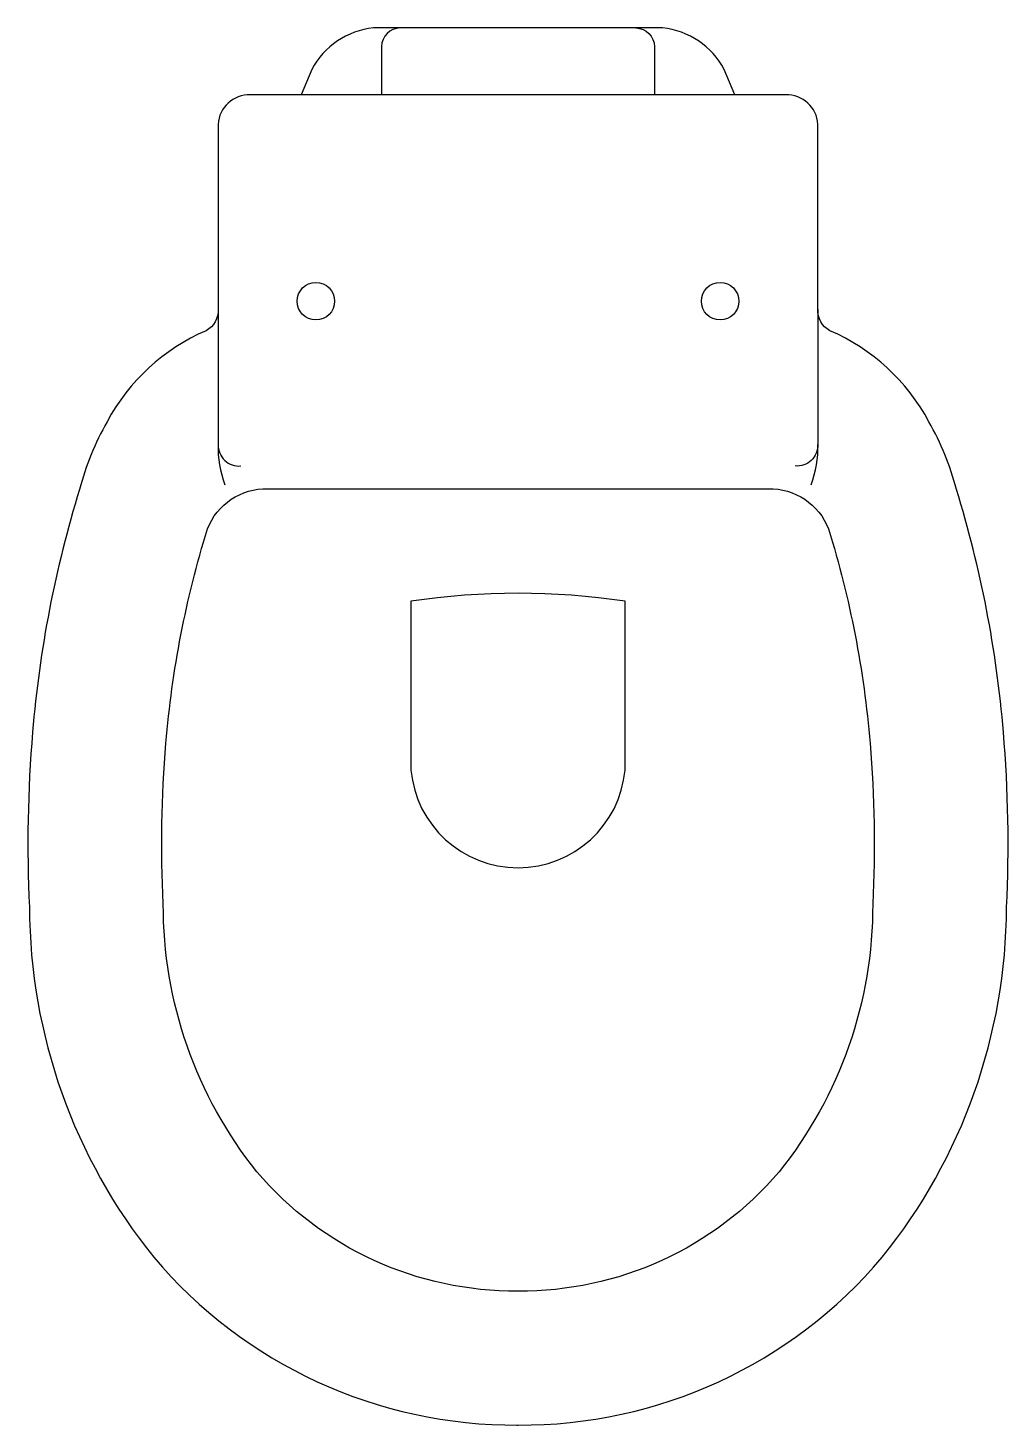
# Model space of a CAD drawing. Extents: x -870.555 to -870.189, y 506.287 to 506.809.
import ezdxf

# ---------------------------------------------------------------- set-up
doc = ezdxf.new("R2010")
doc.units = 0
doc.header["$LTSCALE"] = 50
doc.header["$MEASUREMENT"] = 0
doc.layers.add('A-PECAS', color=2, linetype='CONTINUOUS')
doc.layers.add('ESC1-50', color=1, linetype='CONTINUOUS')

msp = doc.modelspace()

# ---------------------------------------------------------------- linework, layer by layer
at = {"layer": 'A-PECAS'}
for points in [[(-870.2906464020843, 506.7835046573262), (-870.2946464020844, 506.7930046573262, 0.2527741924417711), (-870.3176464020844, 506.8085046573262), (-870.3276464020844, 506.8085046573262), (-870.3716464020844, 506.8085046573262), (-870.4156464020843, 506.8085046573262), (-870.4256464020843, 506.8085046573262, 0.2527741924417711), (-870.4486464020844, 506.7930046573262), (-870.4526464020844, 506.7835046573262)], [(-870.3721188335574, 506.287006889291, 0.000669379559565337), (-870.3716464020844, 506.2870030577825, 0.1704873002232408)]]:
    msp.add_lwpolyline(points, format="xyb", dxfattribs=at)
for points in [[(-870.3716464020844, 506.7835046573262), (-870.4716464020844, 506.7835046573262, 0.41117721304911), (-870.4836464020843, 506.7725046573262), (-870.4836464020843, 506.7035046573262, -0.2936074694315225), (-870.4881464020843, 506.6955046573262, 0.1687212081415826), (-870.5251464020844, 506.6615046573262, 0.0654932933984495), (-870.5354174463051, 506.6362670194021, 0.05421717045385983), (-870.5529735851521, 506.5456581932978, 0.03269148500279687), (-870.5541453313012, 506.4802657427326, 0.1704873002232408), (-870.5077031784862, 506.3496649954536, 0.2227637398175981), (-870.3716464020844, 506.2870030577825, 0.2227637398175981), (-870.2355896256826, 506.3496649954536, 0.1704873002232408), (-870.1891474728675, 506.4802657427326, 0.03269148500279687), (-870.1903192190166, 506.5456581932978, 0.05421717045385983), (-870.2078753578636, 506.6362670194021, 0.0654932933984495), (-870.2181464020844, 506.6615046573262, 0.1687212081415826), (-870.2551464020844, 506.6955046573262, -0.2936074694315225), (-870.2596464020844, 506.7035046573262), (-870.2596464020844, 506.7725046573262, 0.41117721304911), (-870.2716464020843, 506.7835046573262)], [(-870.3716464020844, 506.3370046573262, -0.222370594778987), (-870.4691464020843, 506.3815046573262, -0.1712927295533246), (-870.5041464020844, 506.4815046573262, -0.03332408691347412), (-870.5031464020843, 506.5415046573262, -0.05422079125174813), (-870.4876464020844, 506.6215046573262, -0.3149459038815932), (-870.4651464020843, 506.6365046573262), (-870.3716464020844, 506.6365046573262), (-870.2781464020844, 506.6365046573262, -0.3149459038815932), (-870.2556464020844, 506.6215046573262, -0.05422079125174813), (-870.2401464020844, 506.5415046573262, -0.03332408691347412), (-870.2391464020843, 506.4815046573262, -0.1712927295533246), (-870.2741464020844, 506.3815046573262, -0.222370594778987)], [(-870.3316464020844, 506.5315046573262), (-870.3316464020844, 506.5945046573262, 0.0749999999999985), (-870.4116464020843, 506.5945046573262), (-870.4116464020843, 506.5315046573262, 0.9124999999999998)]]:
    msp.add_lwpolyline(points, format="xyb", close=True, dxfattribs=at)
at = {"layer": 'ESC1-50'}
for points in [[(-870.4156464020843, 506.8085046573262, 0.3997069611281784), (-870.4226464020844, 506.8015046573262), (-870.4226464020844, 506.7835046573262)], [(-870.3276464020844, 506.8085046573262, -0.3997069611281784), (-870.3206464020843, 506.8015046573262), (-870.3206464020843, 506.7835046573262)], [(-870.4836464020843, 506.7035046573262), (-870.4836464020843, 506.6530046573262, 0.4484464043457834), (-870.4751464020844, 506.6450046573262)], [(-870.2596464020844, 506.7035046573262), (-870.2596464020844, 506.6530046573262, -0.4484464043457834), (-870.2681464020843, 506.6450046573262)]]:
    msp.add_lwpolyline(points, format="xyb", dxfattribs=at)
for centre in [(-870.4471464020844, 506.7065046573262), (-870.2961464020843, 506.7065046573262)]:
    msp.add_circle(centre, 0.007, dxfattribs=at)
for centre, start, end in [((-870.4454965009164, 506.6516546408542), 177.9733110522323, 200.9513333638189), ((-870.2977963032523, 506.6516546408542), 339.0486666361811, 2.026688947767704)]:
    msp.add_arc(centre, 0.03817378031578878, start, end, dxfattribs=at)

doc.saveas('drawing.dxf')
